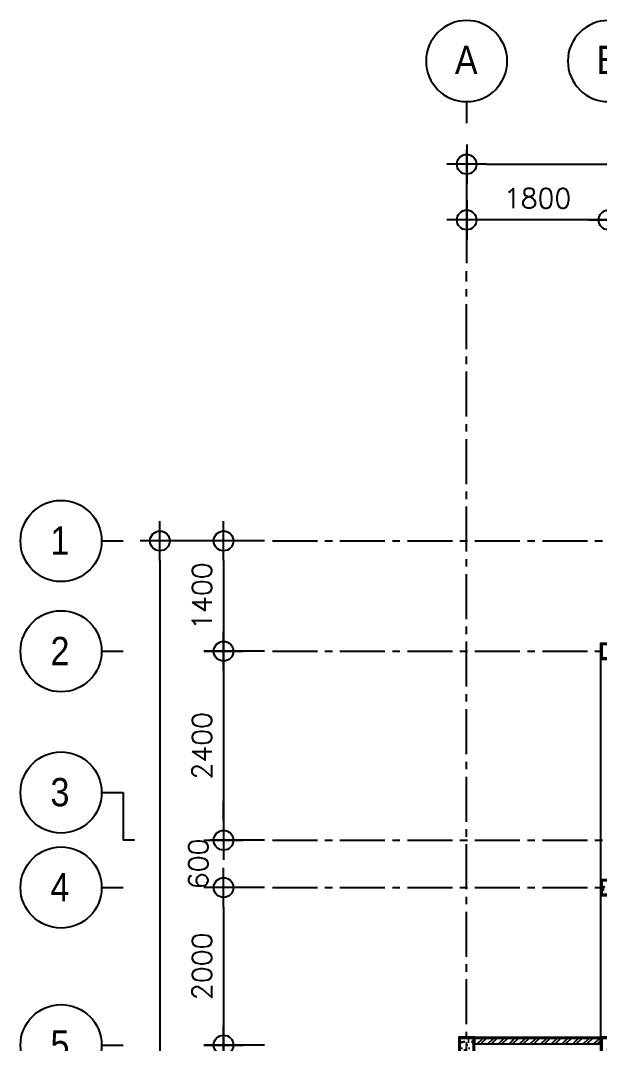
# Model space of a CAD drawing. Header units: millimetres. Extents: x 3619198 to 7257128, y 1926389 to 3866821.
# Drawn here: x 3619198 to 3626564, y 1938133 to 1951134 of the extents above; entities that cross this region are included whole.
import ezdxf
from ezdxf.enums import TextEntityAlignment as Align

# ---------------------------------------------------------------- set-up
doc = ezdxf.new("R2010")
doc.units = ezdxf.units.MM
doc.linetypes.add('CENTER2', pattern=[28.575, 19.05, -3.175, 3.175, -3.175])
for name, color, linetype in [('01', 1, 'Continuous'), ('02', 2, 'Continuous'), ('05', 4, 'Continuous'), ('DIM', 1, 'Continuous'), ('e140', 5, 'Continuous'), ('GL', 253, 'CENTER2'), ('hatch', 253, 'Continuous')]:
    doc.layers.add(name, color=color, linetype=linetype)
doc.styles.add('E140', font='Cordia New.ttf', dxfattribs={"height": 0.2})
doc.styles.add('PAR-DIM', font='romans.shx')
doc.dimstyles.new('CC-100-MM', dxfattribs={"dimscale": 1000, "dimtxt": 0.25, "dimasz": 0.25, "dimexe": 0.18, "dimexo": 0.1, "dimgap": 0.15, "dimtad": 1, "dimdec": 0, "dimrnd": 0.0005, "dimzin": 0, "dimdsep": 46, "dimtxsty": 'PAR-DIM', "dimblk1": 'CEN', "dimblk2": 'CEN', "dimsah": 1, "dimcen": 2.5, "dimclrd": 1, "dimclre": 1, "dimclrt": 3, "dimadec": 1, "dimazin": 0, "dimtfac": 1, "dimtdec": 0, "dimtofl": 0, "dimtmove": 2, "dimatfit": 3, "dimldrblk": 'CEN', "dimfxl": 1, "dimtolj": 1, "dimtzin": 0, "dimarcsym": 0})

# ---------------------------------------------------------------- blocks, each defined once
blk = doc.blocks.new('C2')
at = {"layer": 'hatch'}
h = blk.add_hatch(dxfattribs=at)
h.set_pattern_fill('AR-CONC', color=256)
h.paths.add_polyline_path([(3632139, 1930805), (3632309, 1930805), (3632309, 1930975), (3632139, 1930975)])
at = {"layer": '01'}
blk.add_lwpolyline([(3632124, 1930790), (3632324, 1930790), (3632324, 1930990), (3632124, 1930990)], close=True, dxfattribs=at)
at = {"layer": '05'}
blk.add_lwpolyline([(3632139, 1930805), (3632309, 1930805), (3632309, 1930975), (3632139, 1930975)], close=True, dxfattribs=at)
for points in [[(3632211, 1930890), (3632238, 1930890)], [(3632224, 1930903), (3632224, 1930876)]]:
    blk.add_lwpolyline(points, dxfattribs=at)
blk = doc.blocks.new('GRID-NO')
at = {"layer": 'e140', "color": 2}
blk.add_line((0, 0.133), (0, -0.123), dxfattribs=at)
blk.add_circle((0, 0.616), 0.483, dxfattribs=at)
at = {"layer": 'e140', "style": 'E140'}
blk.add_attdef('00', text='', height=0.4, dxfattribs=at).set_placement((0.002, 0.614), align=Align.MIDDLE)
blk = doc.blocks.new('CEN')
for p, q in [((0, -1), (0, 1)), ((-1, 0), (1, 0))]:
    blk.add_line(p, q)
blk.add_circle((0, 0), 0.5)
blk = doc.blocks.new('*D34')
at = {"color": 1, "lineweight": -2, "transparency": 16777216}
for p, q in [((3624864, 1948053), (3624864, 1948781)), ((3626664, 1948053), (3626664, 1948781)), ((3626414, 1948601), (3625114, 1948601))]:
    blk.add_line(p, q, dxfattribs=at)
at = {"layer": 'Defpoints', "color": 0, "transparency": 16777216}
for p in [(3624864, 1948601), (3624864, 1947953), (3626664, 1947953)]:
    blk.add_point(p, dxfattribs=at)
at = {"color": 1, "lineweight": -2, "transparency": 16777216, "xscale": 250, "yscale": 250, "zscale": 250, "rotation": 180}
blk.add_blockref('CEN', (3624864, 1948601), dxfattribs=at)
at = {"color": 1, "lineweight": -2, "transparency": 16777216, "xscale": 250, "yscale": 250, "zscale": 250}
blk.add_blockref('CEN', (3626664, 1948601), dxfattribs=at)
at = {"color": 3, "transparency": 16777216, "insert": (3625764, 1948876), "char_height": 250, "attachment_point": 5, "style": 'PAR-DIM'}
blk.add_mtext('\\A1;1800', dxfattribs=at)
blk = doc.blocks.new('*D35')
at = {"color": 1, "lineweight": -2, "transparency": 16777216}
for p, q in [((3626664, 1948053), (3626664, 1948781)), ((3627864, 1948053), (3627864, 1948781)), ((3626914, 1948601), (3627614, 1948601))]:
    blk.add_line(p, q, dxfattribs=at)
at = {"layer": 'Defpoints', "color": 0, "transparency": 16777216}
for p in [(3627864, 1948601), (3626664, 1947953), (3627864, 1947953)]:
    blk.add_point(p, dxfattribs=at)
at = {"color": 1, "lineweight": -2, "transparency": 16777216, "xscale": 250, "yscale": 250, "zscale": 250, "rotation": 180}
blk.add_blockref('CEN', (3626664, 1948601), dxfattribs=at)
at = {"color": 1, "lineweight": -2, "transparency": 16777216, "xscale": 250, "yscale": 250, "zscale": 250}
blk.add_blockref('CEN', (3627864, 1948601), dxfattribs=at)
at = {"color": 3, "transparency": 16777216, "insert": (3627264, 1948876), "char_height": 250, "attachment_point": 5, "style": 'PAR-DIM'}
blk.add_mtext('\\A1;1200', dxfattribs=at)
blk = doc.blocks.new('*D41')
at = {"color": 1, "lineweight": -2, "transparency": 16777216}
for p, q in [((3624864, 1948701), (3624864, 1949488)), ((3638134, 1948701), (3638134, 1949488)), ((3625114, 1949308), (3637884, 1949308))]:
    blk.add_line(p, q, dxfattribs=at)
at = {"layer": 'Defpoints', "color": 0, "transparency": 16777216}
for p in [(3638134, 1949308), (3624864, 1948601), (3638134, 1948601)]:
    blk.add_point(p, dxfattribs=at)
at = {"color": 1, "lineweight": -2, "transparency": 16777216, "xscale": 250, "yscale": 250, "zscale": 250, "rotation": 180}
blk.add_blockref('CEN', (3624864, 1949308), dxfattribs=at)
at = {"color": 1, "lineweight": -2, "transparency": 16777216, "xscale": 250, "yscale": 250, "zscale": 250}
blk.add_blockref('CEN', (3638134, 1949308), dxfattribs=at)
at = {"color": 3, "transparency": 16777216, "insert": (3631499, 1949583), "char_height": 250, "attachment_point": 5, "style": 'PAR-DIM'}
blk.add_mtext('\\A1;13270', dxfattribs=at)
blk = doc.blocks.new('*D42')
at = {"color": 1, "lineweight": -2, "transparency": 16777216}
for p, q in [((3622297, 1943126), (3621597, 1943126)), ((3621777, 1942876), (3621777, 1940976)), ((3622297, 1940726), (3621597, 1940726))]:
    blk.add_line(p, q, dxfattribs=at)
at = {"layer": 'Defpoints', "color": 0, "transparency": 16777216}
for p in [(3622397, 1943126), (3621777, 1940726), (3622397, 1940726)]:
    blk.add_point(p, dxfattribs=at)
at = {"color": 1, "lineweight": -2, "transparency": 16777216, "xscale": 250, "yscale": 250, "zscale": 250}
for p, rotation in [((3621777, 1943126), 90), ((3621777, 1940726), 270)]:
    blk.add_blockref('CEN', p, dxfattribs=dict(at, rotation=rotation))
at = {"color": 3, "transparency": 16777216, "insert": (3621502, 1941926), "char_height": 250, "attachment_point": 5, "rotation": 90, "style": 'PAR-DIM'}
blk.add_mtext('\\A1;2400', dxfattribs=at)
blk = doc.blocks.new('*D43')
at = {"color": 1, "lineweight": -2, "transparency": 16777216}
for p, q in [((3621777, 1940976), (3621777, 1941226)), ((3622297, 1940726), (3621597, 1940726)), ((3622297, 1940126), (3621597, 1940126)), ((3621777, 1939876), (3621777, 1939626))]:
    blk.add_line(p, q, dxfattribs=at)
at = {"layer": 'Defpoints', "color": 0, "transparency": 16777216}
for p in [(3622397, 1940726), (3621777, 1940126), (3622397, 1940126)]:
    blk.add_point(p, dxfattribs=at)
at = {"color": 1, "lineweight": -2, "transparency": 16777216, "xscale": 250, "yscale": 250, "zscale": 250}
for p, rotation in [((3621777, 1940726), 270), ((3621777, 1940126), 90)]:
    blk.add_blockref('CEN', p, dxfattribs=dict(at, rotation=rotation))
at = {"color": 3, "transparency": 16777216, "insert": (3621457, 1940426), "char_height": 250, "attachment_point": 5, "rotation": 90, "style": 'PAR-DIM'}
blk.add_mtext('\\A1;600', dxfattribs=at)
blk = doc.blocks.new('*D44')
at = {"color": 1, "lineweight": -2, "transparency": 16777216}
for p, q in [((3622297, 1940126), (3621597, 1940126)), ((3621777, 1939876), (3621777, 1938376)), ((3622297, 1938126), (3621597, 1938126))]:
    blk.add_line(p, q, dxfattribs=at)
at = {"layer": 'Defpoints', "color": 0, "transparency": 16777216}
for p in [(3622397, 1940126), (3621777, 1938126), (3622397, 1938126)]:
    blk.add_point(p, dxfattribs=at)
at = {"color": 1, "lineweight": -2, "transparency": 16777216, "xscale": 250, "yscale": 250, "zscale": 250}
for p, rotation in [((3621777, 1940126), 90), ((3621777, 1938126), 270)]:
    blk.add_blockref('CEN', p, dxfattribs=dict(at, rotation=rotation))
at = {"color": 3, "transparency": 16777216, "insert": (3621502, 1939126), "char_height": 250, "attachment_point": 5, "rotation": 90, "style": 'PAR-DIM'}
blk.add_mtext('\\A1;2000', dxfattribs=at)
blk = doc.blocks.new('*D45')
at = {"color": 1, "lineweight": -2, "transparency": 16777216}
for p, q in [((3622297, 1938126), (3621597, 1938126)), ((3621777, 1937876), (3621777, 1936876)), ((3622297, 1936626), (3621597, 1936626))]:
    blk.add_line(p, q, dxfattribs=at)
at = {"layer": 'Defpoints', "color": 0, "transparency": 16777216}
for p in [(3622397, 1938126), (3621777, 1936626), (3622397, 1936626)]:
    blk.add_point(p, dxfattribs=at)
at = {"color": 1, "lineweight": -2, "transparency": 16777216, "xscale": 250, "yscale": 250, "zscale": 250}
for p, rotation in [((3621777, 1938126), 90), ((3621777, 1936626), 270)]:
    blk.add_blockref('CEN', p, dxfattribs=dict(at, rotation=rotation))
at = {"color": 3, "transparency": 16777216, "insert": (3621502, 1937376), "char_height": 250, "attachment_point": 5, "rotation": 90, "style": 'PAR-DIM'}
blk.add_mtext('\\A1;1500', dxfattribs=at)
blk = doc.blocks.new('*D51')
at = {"color": 1, "lineweight": -2, "transparency": 16777216}
for p, q in [((3622297, 1944526), (3621597, 1944526)), ((3621777, 1944276), (3621777, 1943376)), ((3622297, 1943126), (3621597, 1943126))]:
    blk.add_line(p, q, dxfattribs=at)
at = {"layer": 'Defpoints', "color": 0, "transparency": 16777216}
for p in [(3622397, 1944526), (3621777, 1943126), (3622397, 1943126)]:
    blk.add_point(p, dxfattribs=at)
at = {"color": 1, "lineweight": -2, "transparency": 16777216, "xscale": 250, "yscale": 250, "zscale": 250}
for p, rotation in [((3621777, 1944526), 90), ((3621777, 1943126), 270)]:
    blk.add_blockref('CEN', p, dxfattribs=dict(at, rotation=rotation))
at = {"color": 3, "transparency": 16777216, "insert": (3621502, 1943826), "char_height": 250, "attachment_point": 5, "rotation": 90, "style": 'PAR-DIM'}
blk.add_mtext('\\A1;1400', dxfattribs=at)
blk = doc.blocks.new('*D52')
at = {"color": 1, "lineweight": -2, "transparency": 16777216}
for p, q in [((3621677, 1944526), (3620788, 1944526)), ((3620968, 1944276), (3620968, 1928046)), ((3621676, 1927796), (3620788, 1927796))]:
    blk.add_line(p, q, dxfattribs=at)
at = {"layer": 'Defpoints', "color": 0, "transparency": 16777216}
for p in [(3621777, 1944526), (3620968, 1927796), (3621776, 1927796)]:
    blk.add_point(p, dxfattribs=at)
at = {"color": 1, "lineweight": -2, "transparency": 16777216, "xscale": 250, "yscale": 250, "zscale": 250}
for p, rotation in [((3620968, 1944526), 90), ((3620968, 1927796), 270)]:
    blk.add_blockref('CEN', p, dxfattribs=dict(at, rotation=rotation))
at = {"color": 3, "transparency": 16777216, "insert": (3620693, 1936161), "char_height": 250, "attachment_point": 5, "rotation": 90, "style": 'PAR-DIM'}
blk.add_mtext('\\A1;16730', dxfattribs=at)

msp = doc.modelspace()

# ---------------------------------------------------------------- hatches: boundary and pattern name
at = {"layer": 'hatch'}
h = msp.add_hatch(dxfattribs=at)
h.set_pattern_fill('ANSI32', color=256, scale=10)
h.set_pattern_definition([(45, (-3035, 10070), (-67.351921, 67.351921), []), (45, (-2990.1, 10070), (-67.351921, 67.351921), [])])
h.paths.add_polyline_path([(3624963.8, 1938140.5), (3626563.8, 1938140.5), (3626563.8, 1938210.5), (3624963.8, 1938210.5)])

# ---------------------------------------------------------------- linework, layer by layer
at = {"layer": '01'}
for points in [[(3626563.8, 1943025.5), (3626563.8, 1940225.5)], [(3620501.2, 1941332.1), (3620501.2, 1940725.5)], [(3620644.9, 1940725.5), (3620501.2, 1940725.5)], [(3626563.8, 1940025.5), (3626563.8, 1938225.5)], [(3624963.8, 1938225.5), (3627163.8, 1938225.5)]]:
    msp.add_lwpolyline(points, dxfattribs=at)
at = {"layer": '02'}
msp.add_lwpolyline([(3624963.8, 1938140.5), (3626563.8, 1938140.5), (3626563.8, 1938210.5), (3624963.8, 1938210.5)], close=True, dxfattribs=at)
at = {"layer": 'GL', "ltscale": 30}
for points in [[(3624863.8, 1926388.7), (3624863.8, 1947952.6)], [(3622396.8, 1944525.5), (3639065.8, 1944525.5)], [(3622396.8, 1943125.5), (3629549.4, 1943125.5)], [(3622396.8, 1940725.5), (3639065.8, 1940725.5)], [(3622396.8, 1940125.5), (3639065.8, 1940125.5)]]:
    msp.add_lwpolyline(points, dxfattribs=at)

# ---------------------------------------------------------------- block references
for p in [(-5560.3, 12235.6), (-5560.3, 9235.6), (-7360.3, 7235.6), (-5560.3, 7235.6)]:
    msp.add_blockref('C2', p)
at = {"layer": 'DIM', "linetype": 'Continuous'}
ref = msp.add_blockref('GRID-NO', (3624863.8, 1949961.2), dxfattribs=dict(at, xscale=-1066.666666666667, yscale=1066.666666666667, zscale=2133.333333333333))
ref.add_attrib('00', 'A', dxfattribs={"layer": 'e140', "height": 360, "style": 'E140', "width": 0.9}).set_placement((3624858.6, 1950632.3), align=Align.MIDDLE)
ref = msp.add_blockref('GRID-NO', (3626663.8, 1949961.2), dxfattribs=dict(at, xscale=-1066.666666666667, yscale=1066.666666666667, zscale=2133.333333333333))
ref.add_attrib('00', 'B', dxfattribs={"layer": 'e140', "height": 360, "style": 'E140', "width": 0.9}).set_placement((3626658.6, 1950632.3), align=Align.MIDDLE)
ref = msp.add_blockref('GRID-NO', (3620370.5, 1944525.5), dxfattribs=dict(at, xscale=1066.666666666667, yscale=1066.666666666667, zscale=2133.333333333333, rotation=90.00000000000001))
ref.add_attrib('00', '1', dxfattribs={"layer": 'e140', "height": 360, "style": 'E140', "width": 0.9}).set_placement((3619699.4, 1944530.8), align=Align.MIDDLE)
ref = msp.add_blockref('GRID-NO', (3620370.5, 1943125.5), dxfattribs=dict(at, xscale=1066.666666666667, yscale=1066.666666666667, zscale=2133.333333333333, rotation=90.00000000000001))
ref.add_attrib('00', '2', dxfattribs={"layer": 'e140', "height": 360, "style": 'E140', "width": 0.9}).set_placement((3619699.4, 1943130.8), align=Align.MIDDLE)
ref = msp.add_blockref('GRID-NO', (3620370.5, 1941332.1), dxfattribs=dict(at, xscale=1066.666666666667, yscale=1066.666666666667, zscale=2133.333333333333, rotation=90.00000000000001))
ref.add_attrib('00', '3', dxfattribs={"layer": 'e140', "height": 360, "style": 'E140', "width": 0.9}).set_placement((3619699.4, 1941337.3), align=Align.MIDDLE)
ref = msp.add_blockref('GRID-NO', (3620370.5, 1940125.5), dxfattribs=dict(at, xscale=1066.666666666667, yscale=1066.666666666667, zscale=2133.333333333333, rotation=90.00000000000001))
ref.add_attrib('00', '4', dxfattribs={"layer": 'e140', "height": 360, "style": 'E140', "width": 0.9}).set_placement((3619699.4, 1940130.8), align=Align.MIDDLE)
ref = msp.add_blockref('GRID-NO', (3620370.5, 1938125.5), dxfattribs=dict(at, xscale=1066.666666666667, yscale=1066.666666666667, zscale=2133.333333333333, rotation=90.00000000000001))
ref.add_attrib('00', '5', dxfattribs={"layer": 'e140', "height": 360, "style": 'E140', "width": 0.9}).set_placement((3619699.4, 1938130.8), align=Align.MIDDLE)

# ---------------------------------------------------------------- dimensions: what is measured, and where the dimension line sits
for base, p1, p2, picture, middle in [((3638133.8, 1949308.3), (3624863.8, 1948601.4), (3638133.8, 1948601), '*D41', (3631498.8, 1949583.3)), ((3624863.8, 1948601.4), (3626663.8, 1947952.6), (3624863.8, 1947952.6), '*D34', (3625763.8, 1948876.4)), ((3627863.8, 1948601.4), (3626663.8, 1947952.6), (3627863.8, 1947952.6), '*D35', (3627263.8, 1948876.4))]:
    dim = msp.add_linear_dim(base=base, p1=p1, p2=p2, dimstyle='CC-100-MM')
    dim.commit()
    dim.dimension.update_dxf_attribs({"geometry": picture, "text_midpoint": middle})
for base, p1, p2, picture, middle in [((3620967.9, 1927795.5), (3621776.6, 1944525.5), (3621776.2, 1927795.5), '*D52', (3620692.9, 1936160.5)), ((3621776.6, 1943125.5), (3622396.8, 1944525.5), (3622396.8, 1943125.5), '*D51', (3621501.6, 1943825.5)), ((3621776.6, 1940725.5), (3622396.8, 1943125.5), (3622396.8, 1940725.5), '*D42', (3621501.6, 1941925.5)), ((3621776.6, 1938125.5), (3622396.8, 1940125.5), (3622396.8, 1938125.5), '*D44', (3621501.6, 1939125.5)), ((3621776.6, 1936625.5), (3622396.8, 1938125.5), (3622396.8, 1936625.5), '*D45', (3621501.6, 1937375.5))]:
    dim = msp.add_linear_dim(base=base, p1=p1, p2=p2, angle=90, dimstyle='CC-100-MM')
    dim.commit()
    dim.dimension.update_dxf_attribs({"geometry": picture, "text_midpoint": middle})
dim = msp.add_linear_dim(base=(3621776.6, 1940125.5), p1=(3622396.8, 1940725.5), p2=(3622396.8, 1940125.5), angle=90, dimstyle='CC-100-MM')
dim.commit()
dim.dimension.update_dxf_attribs({"geometry": '*D43', "text_midpoint": (3621457.4, 1940425.5), "dimtype": 160})

doc.saveas('drawing.dxf')
